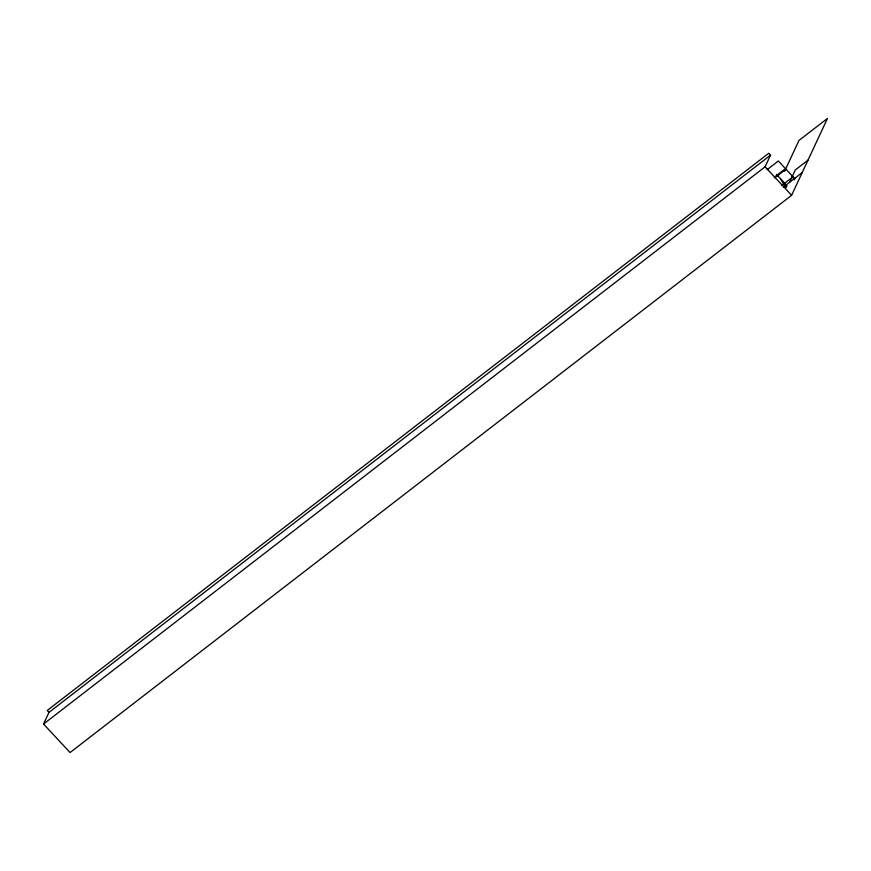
<?xml version="1.0" encoding="UTF-8"?>
<svg xmlns="http://www.w3.org/2000/svg" width="871" height="871" viewBox="0 0 871 871"><rect width="100%" height="100%" fill="white"/><g stroke="black" fill="none" stroke-linecap="round" stroke-linejoin="round"><path stroke-width="1.31" d="M784.64 171.184L798.968 140.449L827.45 118.456L791.608 195.311L70.061 752.544L43.55 724.03L48.994 712.369L770.541 155.136L768.766 153.242L47.219 710.475L48.994 712.369M43.55 724.03L765.097 166.797L770.541 155.136M789.507 182.366L795.31 169.932L808.027 160.101M767.199 169.616L778.38 160.972L785.424 168.636L774.243 177.281M774.765 177.847L785.958 169.203L794.798 178.707L794.276 179.818L791.848 175.539M781.842 185.447L793.024 176.813M783.236 187.211L802.224 172.545M776.442 174.374L786.981 185.697L785.947 187.918L780.47 178.707M765.097 166.797L791.608 195.311"/></g></svg>
